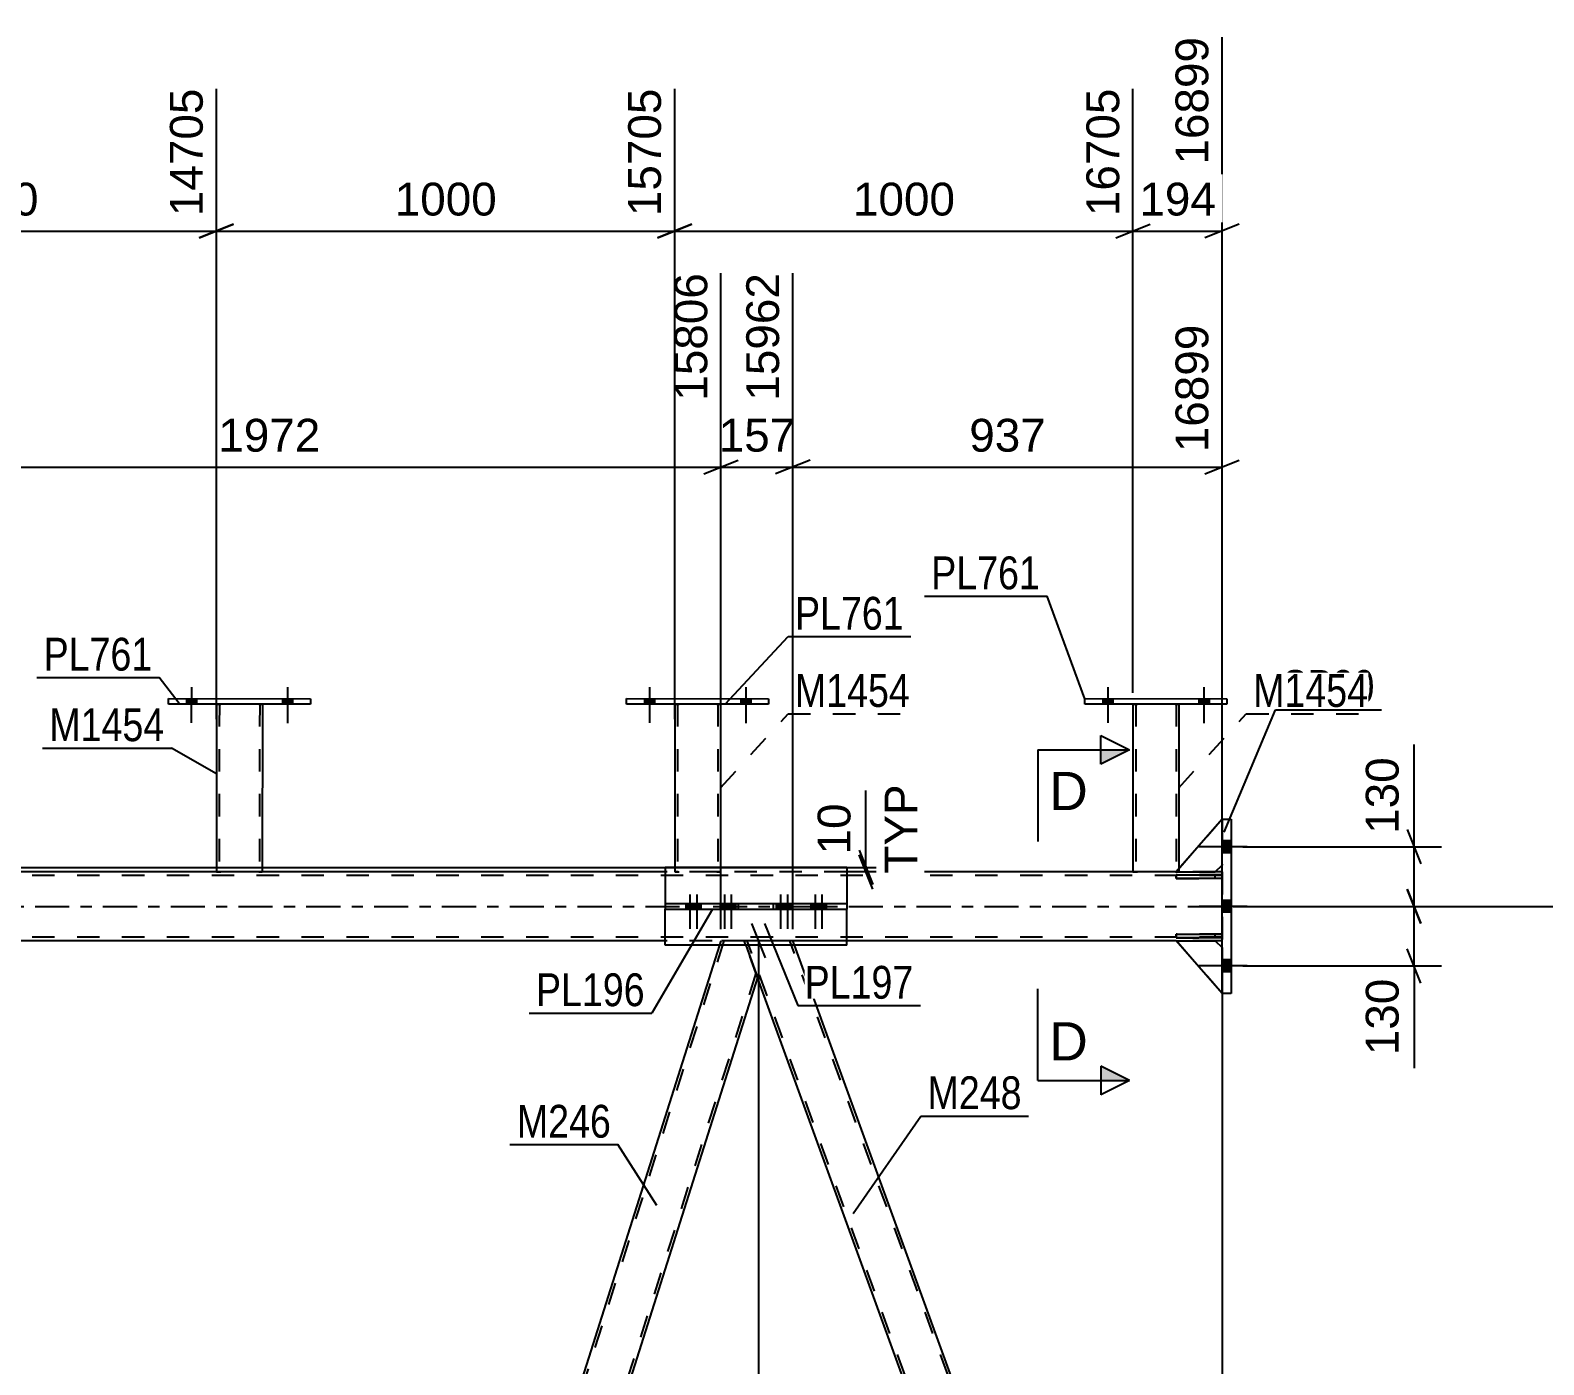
# Model space of a CAD drawing. Header units: millimetres. Extents: x 0 to 1189, y 0 to 841.
# Drawn here: x 658.4 to 790.5, y 559.9 to 676.4 of the extents above; entities that cross this region are included whole.
import ezdxf

# ---------------------------------------------------------------- set-up
doc = ezdxf.new("R2010")
doc.units = ezdxf.units.MM
doc.linetypes.add('DXK_LINE_DOT2', pattern=[3.9198, 1.9599, -1.9599])
doc.linetypes.add('DXK_LINE_DOT3', pattern=[5.9187, 2.979, -0.9799, 0.9799, -0.9799])
doc.styles.add('Arial', font='ARIAL.TTF', dxfattribs={"height": 0.2})
doc.styles.add('Arial Narrow', font='ARIALN.TTF', dxfattribs={"height": 0.2})

# ---------------------------------------------------------------- blocks, each defined once
blk = doc.blocks.new('Part-203773696-5366 - 5323')
at = {"color": 2, "linetype": 'Continuous'}
for p, q in [((713.85, 603.33), (713.85, 600.17)), ((729.71, 603.33), (713.85, 603.33)), ((729.71, 603.33), (729.71, 600.17)), ((713.85, 596.53), (713.85, 599.69)), ((729.71, 596.53), (729.71, 599.69)), ((729.71, 596.53), (713.85, 596.53))]:
    blk.add_line(p, q, dxfattribs=at)
at = {"color": 7, "linetype": 'DXK_LINE_DOT2'}
for p, q in [((713.85, 600.17), (713.85, 599.69)), ((729.71, 600.17), (729.71, 599.69))]:
    blk.add_line(p, q, dxfattribs=at)
blk = doc.blocks.new('Bolt-203773696-5808 - 5323')
at = {"linetype": 'Continuous'}
for points in [[(724.28, 600.17), (723.56, 600.17), (723.56, 599.69), (724.28, 599.69)], [(724.89, 600.17), (724.17, 600.17), (724.17, 599.69), (724.89, 599.69)], [(727.3, 600.17), (726.58, 600.17), (726.58, 599.69), (727.3, 599.69)], [(727.9, 600.17), (727.18, 600.17), (727.18, 599.69), (727.9, 599.69)]]:
    blk.add_hatch(color=1, dxfattribs=at).paths.add_polyline_path(points)
at = {"color": 1, "linetype": 'Continuous'}
for p, q in [((723.56, 600.17), (723.56, 599.69)), ((723.92, 600.97), (723.92, 597.97)), ((724.17, 600.17), (724.17, 599.69)), ((724.28, 600.17), (724.28, 599.69)), ((724.53, 600.97), (724.53, 597.97)), ((724.89, 600.17), (724.89, 599.69)), ((726.58, 600.17), (726.58, 599.69)), ((726.94, 600.97), (726.94, 597.97)), ((727.18, 600.17), (727.18, 599.69)), ((727.3, 600.17), (727.3, 599.69)), ((727.54, 600.97), (727.54, 597.97)), ((727.9, 600.17), (727.9, 599.69))]:
    blk.add_line(p, q, dxfattribs=at)
blk = doc.blocks.new('Part-203773696-5870 - 5323')
at = {"color": 2, "linetype": 'Continuous'}
for p, q in [((762.47, 592.33), (762.47, 607.53)), ((762.47, 607.53), (763.27, 607.53)), ((763.27, 607.53), (763.27, 592.33)), ((763.27, 592.33), (762.47, 592.33))]:
    blk.add_line(p, q, dxfattribs=at)
blk = doc.blocks.new('Bolt-203773696-5442 - 5323')
at = {"linetype": 'Continuous'}
for points in [[(763.27, 604.61), (763.27, 605.65), (762.47, 605.65), (762.47, 604.61)], [(763.27, 604.61), (763.27, 605.65), (762.47, 605.65), (762.47, 604.61)], [(763.27, 604.61), (763.27, 605.65), (762.47, 605.65), (762.47, 604.61)], [(763.27, 599.41), (763.27, 600.45), (762.47, 600.45), (762.47, 599.41)], [(763.27, 599.41), (763.27, 600.45), (762.47, 600.45), (762.47, 599.41)], [(763.27, 594.21), (763.27, 595.25), (762.47, 595.25), (762.47, 594.21)], [(763.27, 594.21), (763.27, 595.25), (762.47, 595.25), (762.47, 594.21)], [(763.27, 594.21), (763.27, 595.25), (762.47, 595.25), (762.47, 594.21)]]:
    blk.add_hatch(color=1, dxfattribs=at).paths.add_polyline_path(points)
at = {"color": 1, "linetype": 'Continuous'}
for p, q in [((764.67, 605.13), (760.47, 605.13)), ((764.67, 605.13), (760.47, 605.13)), ((764.67, 605.13), (760.47, 605.13)), ((763.27, 605.65), (762.47, 605.65)), ((763.27, 605.65), (762.47, 605.65)), ((763.27, 605.65), (762.47, 605.65)), ((763.27, 604.61), (762.47, 604.61)), ((763.27, 604.61), (762.47, 604.61)), ((763.27, 604.61), (762.47, 604.61)), ((764.67, 599.93), (760.47, 599.93)), ((764.67, 599.93), (760.47, 599.93)), ((763.27, 600.45), (762.47, 600.45)), ((763.27, 600.45), (762.47, 600.45)), ((763.27, 599.41), (762.47, 599.41)), ((763.27, 599.41), (762.47, 599.41)), ((764.67, 594.73), (760.47, 594.73)), ((764.67, 594.73), (760.47, 594.73)), ((764.67, 594.73), (760.47, 594.73)), ((763.27, 595.25), (762.47, 595.25)), ((763.27, 595.25), (762.47, 595.25)), ((763.27, 595.25), (762.47, 595.25)), ((763.27, 594.21), (762.47, 594.21)), ((763.27, 594.21), (762.47, 594.21)), ((763.27, 594.21), (762.47, 594.21))]:
    blk.add_line(p, q, dxfattribs=at)
blk = doc.blocks.new('Part-203773696-5468 - 5323')
at = {"color": 7, "linetype": 'DXK_LINE_DOT2'}
for p, q in [((762.47, 602.61), (102.5, 602.61)), ((729.71, 602.93), (713.85, 602.93)), ((761.87, 602.93), (758.47, 602.93)), ((762.47, 602.93), (762.47, 596.93)), ((762.47, 597.25), (102.5, 597.25)), ((729.71, 596.93), (713.85, 596.93)), ((761.87, 596.93), (758.47, 596.93))]:
    blk.add_line(p, q, dxfattribs=at)
at = {"color": 2, "linetype": 'Continuous'}
for p, q in [((713.85, 602.93), (644.57, 602.93)), ((758.47, 602.93), (729.71, 602.93)), ((762.47, 602.93), (761.87, 602.93)), ((713.85, 596.93), (644.57, 596.93)), ((758.47, 596.93), (729.71, 596.93)), ((762.47, 596.93), (761.87, 596.93))]:
    blk.add_line(p, q, dxfattribs=at)
at = {"color": 7, "linetype": 'DXK_LINE_DOT3'}
blk.add_line((102.5, 599.93), (772.47, 599.93), dxfattribs=at)
blk = doc.blocks.new('Part-203773696-5487 - 5323')
at = {"color": 2, "linetype": 'Continuous'}
for p, q in [((758.47, 602.69), (762.47, 602.69)), ((758.47, 602.37), (758.47, 602.69)), ((762.47, 602.69), (762.47, 602.37)), ((762.47, 602.37), (758.47, 602.37))]:
    blk.add_line(p, q, dxfattribs=at)
at = {"color": 7, "linetype": 'DXK_LINE_DOT2'}
blk.add_line((761.87, 602.37), (761.87, 602.69), dxfattribs=at)
blk = doc.blocks.new('Part-203773696-5488 - 5323')
at = {"color": 2, "linetype": 'Continuous'}
for p, q in [((758.47, 597.49), (762.47, 597.49)), ((758.47, 597.17), (758.47, 597.49)), ((762.47, 597.17), (758.47, 597.17)), ((762.47, 597.49), (762.47, 597.17))]:
    blk.add_line(p, q, dxfattribs=at)
at = {"color": 7, "linetype": 'DXK_LINE_DOT2'}
blk.add_line((761.87, 597.17), (761.87, 597.49), dxfattribs=at)
blk = doc.blocks.new('Part-203773696-5489 - 5323')
at = {"color": 7, "linetype": 'DXK_LINE_DOT2'}
for p, q in [((762.47, 602.69), (758.47, 602.69)), ((758.47, 602.69), (758.47, 602.37)), ((761.87, 602.37), (761.87, 602.69)), ((762.47, 602.37), (762.47, 602.69)), ((758.47, 602.37), (762.47, 602.37))]:
    blk.add_line(p, q, dxfattribs=at)
blk = doc.blocks.new('Part-203773696-5490 - 5323')
at = {"color": 7, "linetype": 'DXK_LINE_DOT2'}
for p, q in [((762.47, 597.49), (758.47, 597.49)), ((758.47, 597.49), (758.47, 597.17)), ((758.47, 597.17), (762.47, 597.17)), ((761.87, 597.17), (761.87, 597.49)), ((762.47, 597.17), (762.47, 597.49))]:
    blk.add_line(p, q, dxfattribs=at)
blk = doc.blocks.new('Part-203773696-5491 - 5323')
at = {"color": 2, "linetype": 'Continuous'}
for p, q in [((762.47, 607.53), (758.47, 602.93)), ((758.47, 602.93), (761.87, 602.93)), ((761.87, 602.93), (762.47, 603.53))]:
    blk.add_line(p, q, dxfattribs=at)
at = {"color": 7, "linetype": 'DXK_LINE_DOT2'}
blk.add_line((762.47, 607.53), (762.47, 603.53), dxfattribs=at)
blk = doc.blocks.new('Part-203773696-5492 - 5323')
at = {"color": 7, "linetype": 'DXK_LINE_DOT2'}
for p, q in [((762.47, 607.53), (758.47, 602.93)), ((762.47, 603.53), (762.47, 607.53)), ((758.47, 602.93), (761.87, 602.93)), ((761.87, 602.93), (762.47, 603.53))]:
    blk.add_line(p, q, dxfattribs=at)
blk = doc.blocks.new('Part-203773696-5860 - 5323')
at = {"color": 7, "linetype": 'DXK_LINE_DOT2'}
for p, q in [((639.86, 596.93), (635.61, 596.93)), ((636.77, 593.73), (635.61, 596.93)), ((679.17, 477.94), (635.86, 596.93)), ((682.92, 477.94), (639.61, 596.93)), ((640.01, 596.53), (639.86, 596.93)), ((683.17, 477.94), (682.01, 481.14)), ((678.92, 477.94), (678.77, 478.33)), ((683.17, 477.94), (678.92, 477.94))]:
    blk.add_line(p, q, dxfattribs=at)
at = {"color": 2, "linetype": 'Continuous'}
for p, q in [((682.01, 481.14), (640.01, 596.53)), ((678.77, 478.33), (636.77, 593.73))]:
    blk.add_line(p, q, dxfattribs=at)
blk = doc.blocks.new('Part-203773696-5493 - 5323')
at = {"color": 2, "linetype": 'Continuous'}
for p, q in [((758.47, 596.93), (761.87, 596.93)), ((762.47, 592.33), (758.47, 596.93)), ((761.87, 596.93), (762.47, 596.33))]:
    blk.add_line(p, q, dxfattribs=at)
at = {"color": 7, "linetype": 'DXK_LINE_DOT2'}
blk.add_line((762.47, 592.33), (762.47, 596.33), dxfattribs=at)
blk = doc.blocks.new('Part-203773696-5494 - 5323')
at = {"color": 7, "linetype": 'DXK_LINE_DOT2'}
for p, q in [((758.47, 596.93), (761.87, 596.93)), ((762.47, 592.33), (758.47, 596.93)), ((761.87, 596.93), (762.47, 596.33)), ((762.47, 596.33), (762.47, 592.33))]:
    blk.add_line(p, q, dxfattribs=at)
blk = doc.blocks.new('Part-203773696-5582 - 5323')
at = {"color": 2, "linetype": 'Continuous'}
for p, q in [((713.85, 600.17), (713.85, 599.69)), ((713.85, 600.17), (729.71, 600.17)), ((720.26, 599.69), (720.26, 600.17)), ((723.3, 599.69), (723.3, 600.17)), ((729.71, 600.17), (729.71, 599.69)), ((713.85, 599.69), (729.71, 599.69))]:
    blk.add_line(p, q, dxfattribs=at)
blk = doc.blocks.new('Part-203773696-6023 - 5323')
at = {"color": 2, "linetype": 'Continuous'}
for p, q in [((674.7, 617.57), (674.69, 602.94)), ((678.7, 617.57), (678.69, 602.93)), ((674.73, 602.94), (674.69, 602.94)), ((674.83, 602.94), (674.73, 602.94)), ((674.99, 602.94), (674.83, 602.94)), ((678.39, 602.93), (674.99, 602.94)), ((678.55, 602.93), (678.39, 602.93)), ((678.65, 602.93), (678.55, 602.93)), ((678.69, 602.93), (678.65, 602.93))]:
    blk.add_line(p, q, dxfattribs=at)
at = {"color": 7, "linetype": 'DXK_LINE_DOT2'}
for p, q in [((674.7, 617.58), (674.7, 617.58)), ((674.7, 617.58), (674.7, 617.57)), ((674.7, 617.57), (674.7, 617.58)), ((674.73, 617.58), (674.7, 617.58)), ((674.7, 617.58), (674.73, 617.58)), ((674.84, 617.58), (674.73, 617.58)), ((674.73, 617.58), (674.84, 617.58)), ((674.99, 617.58), (674.84, 617.58)), ((674.84, 617.58), (674.99, 617.58)), ((674.94, 617.58), (674.93, 602.94)), ((674.94, 617.58), (674.94, 617.58)), ((674.95, 617.58), (674.94, 617.58)), ((674.94, 617.58), (674.95, 617.58)), ((675.01, 617.58), (674.95, 617.58)), ((674.95, 617.58), (675.01, 617.58)), ((678.4, 617.58), (674.99, 617.58)), ((678.4, 617.58), (674.99, 617.58)), ((678.31, 617.58), (675.01, 617.58)), ((675.01, 617.58), (675.08, 617.58)), ((678.39, 617.58), (675.08, 617.58)), ((678.39, 617.58), (678.31, 617.58)), ((678.44, 617.58), (678.39, 617.58)), ((678.39, 617.58), (678.44, 617.58)), ((678.4, 617.58), (678.55, 617.58)), ((678.55, 617.58), (678.4, 617.58)), ((678.46, 617.58), (678.44, 617.58)), ((678.44, 617.58), (678.46, 617.58)), ((678.46, 617.58), (678.45, 602.93)), ((678.46, 617.58), (678.46, 617.58)), ((678.55, 617.58), (678.66, 617.58)), ((678.66, 617.58), (678.55, 617.58)), ((678.66, 617.58), (678.7, 617.58)), ((678.7, 617.58), (678.66, 617.58)), ((678.7, 617.58), (678.7, 617.58)), ((678.7, 617.58), (678.7, 617.57)), ((678.7, 617.57), (678.7, 617.58)), ((674.69, 602.94), (674.73, 602.94)), ((674.73, 602.94), (674.83, 602.94)), ((674.83, 602.94), (674.99, 602.94)), ((674.93, 602.94), (674.95, 602.94)), ((674.93, 602.94), (674.95, 602.94)), ((678.3, 602.94), (674.95, 602.94)), ((674.95, 602.94), (674.99, 602.94)), ((678.39, 602.94), (674.99, 602.94)), ((674.99, 602.94), (675, 602.94)), ((675, 602.94), (675.08, 602.94)), ((678.38, 602.93), (675.08, 602.94)), ((678.38, 602.94), (678.3, 602.94)), ((678.43, 602.94), (678.38, 602.94)), ((678.38, 602.93), (678.43, 602.93)), ((678.39, 602.94), (678.55, 602.94)), ((678.45, 602.94), (678.43, 602.94)), ((678.43, 602.93), (678.45, 602.93)), ((678.55, 602.94), (678.65, 602.94)), ((678.65, 602.94), (678.69, 602.94))]:
    blk.add_line(p, q, dxfattribs=at)
blk = doc.blocks.new('Bolt-203773696-5926 - 5323')
at = {"linetype": 'Continuous'}
for points in [[(752.05, 617.58), (752.93, 617.58), (752.93, 618.06), (752.05, 618.06)], [(760.45, 617.57), (761.33, 617.57), (761.33, 618.05), (760.45, 618.05)]]:
    blk.add_hatch(color=1, dxfattribs=at).paths.add_polyline_path(points)
at = {"color": 1, "linetype": 'Continuous'}
for p, q in [((752.49, 619.06), (752.49, 615.94)), ((760.89, 619.05), (760.89, 615.93)), ((752.05, 618.06), (752.05, 617.58)), ((752.93, 618.06), (752.93, 617.58)), ((760.45, 618.05), (760.45, 617.57)), ((761.33, 618.05), (761.33, 617.57))]:
    blk.add_line(p, q, dxfattribs=at)
blk = doc.blocks.new('Bolt-203773696-5807 - 5323')
at = {"linetype": 'Continuous'}
for points in [[(716.38, 600.17), (715.66, 600.17), (715.66, 599.69), (716.38, 599.69)], [(716.98, 600.17), (716.26, 600.17), (716.26, 599.69), (716.98, 599.69)], [(719.39, 600.17), (718.67, 600.17), (718.67, 599.69), (719.39, 599.69)], [(719.99, 600.17), (719.27, 600.17), (719.27, 599.69), (719.99, 599.69)]]:
    blk.add_hatch(color=1, dxfattribs=at).paths.add_polyline_path(points)
at = {"color": 1, "linetype": 'Continuous'}
for p, q in [((715.66, 600.17), (715.66, 599.69)), ((716.02, 600.97), (716.02, 597.97)), ((716.26, 600.17), (716.26, 599.69)), ((716.38, 600.17), (716.38, 599.69)), ((716.62, 600.97), (716.62, 597.97)), ((716.98, 600.17), (716.98, 599.69)), ((718.67, 600.17), (718.67, 599.69)), ((719.03, 600.97), (719.03, 597.97)), ((719.27, 600.17), (719.27, 599.69)), ((719.39, 600.17), (719.39, 599.69)), ((719.63, 600.97), (719.63, 597.97)), ((719.99, 600.17), (719.99, 599.69))]:
    blk.add_line(p, q, dxfattribs=at)
blk = doc.blocks.new('Bolt-203773696-5952 - 5323')
at = {"linetype": 'Continuous'}
for points in [[(752.05, 617.58), (752.93, 617.58), (752.93, 618.06), (752.05, 618.06)], [(760.45, 617.57), (761.33, 617.57), (761.33, 618.05), (760.45, 618.05)]]:
    blk.add_hatch(color=1, dxfattribs=at).paths.add_polyline_path(points)
at = {"color": 1, "linetype": 'Continuous'}
for p, q in [((752.49, 619.06), (752.49, 615.94)), ((760.89, 619.05), (760.89, 615.93)), ((752.05, 618.06), (752.05, 617.58)), ((752.93, 618.06), (752.93, 617.58)), ((760.45, 618.05), (760.45, 617.57)), ((761.33, 618.05), (761.33, 617.57))]:
    blk.add_line(p, q, dxfattribs=at)
blk = doc.blocks.new('Part-203773696-5855 - 5323')
at = {"color": 2, "linetype": 'Continuous'}
for p, q in [((718.6, 596.53), (682.01, 481.14)), ((720.89, 596.53), (721.91, 593.73)), ((721.91, 593.73), (685.32, 478.33)), ((683.03, 478.33), (682.01, 481.14))]:
    blk.add_line(p, q, dxfattribs=at)
at = {"color": 7, "linetype": 'DXK_LINE_DOT2'}
for p, q in [((718.98, 596.93), (682.14, 480.77)), ((718.73, 596.93), (718.6, 596.53)), ((720.74, 596.93), (718.73, 596.93)), ((720.89, 596.53), (720.74, 596.93)), ((721.77, 594.09), (684.94, 477.94)), ((683.17, 477.94), (683.03, 478.33)), ((685.19, 477.94), (685.32, 478.33)), ((685.19, 477.94), (683.17, 477.94))]:
    blk.add_line(p, q, dxfattribs=at)
blk = doc.blocks.new('Part-203773696-5895 - 5323')
at = {"color": 7, "linetype": 'DXK_LINE_DOT2'}
for p, q in [((725, 596.93), (720.74, 596.93)), ((721.91, 593.73), (720.74, 596.93)), ((764.31, 477.94), (721, 596.93)), ((768.05, 477.94), (724.74, 596.93)), ((725.14, 596.53), (725, 596.93)), ((764.05, 477.94), (763.91, 478.33)), ((768.31, 477.94), (768.16, 478.33)), ((768.31, 477.94), (764.05, 477.94))]:
    blk.add_line(p, q, dxfattribs=at)
at = {"color": 2, "linetype": 'Continuous'}
for p, q in [((768.16, 478.33), (725.14, 596.53)), ((763.91, 478.33), (721.91, 593.73))]:
    blk.add_line(p, q, dxfattribs=at)
blk = doc.blocks.new('Bolt-203773696-5953 - 5323')
at = {"linetype": 'Continuous'}
for points in [[(712.05, 617.58), (712.93, 617.58), (712.93, 618.06), (712.05, 618.06)], [(720.45, 617.57), (721.33, 617.57), (721.33, 618.05), (720.45, 618.05)]]:
    blk.add_hatch(color=1, dxfattribs=at).paths.add_polyline_path(points)
at = {"color": 1, "linetype": 'Continuous'}
for p, q in [((712.49, 619.06), (712.49, 615.94)), ((720.89, 619.05), (720.89, 615.93)), ((712.05, 618.06), (712.05, 617.58)), ((712.93, 618.06), (712.93, 617.58)), ((720.45, 618.05), (720.45, 617.57)), ((721.33, 618.05), (721.33, 617.57))]:
    blk.add_line(p, q, dxfattribs=at)
blk = doc.blocks.new('Bolt-203773696-5976 - 5323')
at = {"linetype": 'Continuous'}
for points in [[(712.05, 617.58), (712.93, 617.58), (712.93, 618.06), (712.05, 618.06)], [(720.45, 617.57), (721.33, 617.57), (721.33, 618.05), (720.45, 618.05)]]:
    blk.add_hatch(color=1, dxfattribs=at).paths.add_polyline_path(points)
at = {"color": 1, "linetype": 'Continuous'}
for p, q in [((712.49, 619.06), (712.49, 615.94)), ((720.89, 619.05), (720.89, 615.93)), ((712.05, 618.06), (712.05, 617.58)), ((712.93, 618.06), (712.93, 617.58)), ((720.45, 618.05), (720.45, 617.57)), ((721.33, 618.05), (721.33, 617.57))]:
    blk.add_line(p, q, dxfattribs=at)
blk = doc.blocks.new('Bolt-203773696-5977 - 5323')
at = {"linetype": 'Continuous'}
for points in [[(672.06, 617.58), (672.94, 617.58), (672.94, 618.06), (672.06, 618.06)], [(680.46, 617.57), (681.34, 617.57), (681.34, 618.05), (680.46, 618.05)]]:
    blk.add_hatch(color=1, dxfattribs=at).paths.add_polyline_path(points)
at = {"color": 1, "linetype": 'Continuous'}
for p, q in [((672.5, 619.06), (672.49, 615.94)), ((680.9, 619.05), (680.89, 615.93)), ((672.06, 618.06), (672.06, 617.58)), ((672.94, 618.06), (672.94, 617.58)), ((680.46, 618.05), (680.46, 617.57)), ((681.34, 618.05), (681.34, 617.57))]:
    blk.add_line(p, q, dxfattribs=at)
blk = doc.blocks.new('Bolt-203773696-5978 - 5323')
at = {"linetype": 'Continuous'}
for points in [[(672.06, 617.58), (672.94, 617.58), (672.94, 618.06), (672.06, 618.06)], [(680.46, 617.57), (681.34, 617.57), (681.34, 618.05), (680.46, 618.05)]]:
    blk.add_hatch(color=1, dxfattribs=at).paths.add_polyline_path(points)
at = {"color": 1, "linetype": 'Continuous'}
for p, q in [((672.5, 619.06), (672.49, 615.94)), ((680.9, 619.05), (680.89, 615.93)), ((672.06, 618.06), (672.06, 617.58)), ((672.94, 618.06), (672.94, 617.58)), ((680.46, 618.05), (680.46, 617.57)), ((681.34, 618.05), (681.34, 617.57))]:
    blk.add_line(p, q, dxfattribs=at)
blk = doc.blocks.new('Part-203773696-6028 - 5323')
at = {"color": 2, "linetype": 'Continuous'}
for p, q in [((670.5, 617.58), (670.5, 618.06)), ((670.5, 618.06), (682.9, 618.05)), ((682.9, 617.57), (670.5, 617.58)), ((682.9, 618.05), (682.9, 617.57))]:
    blk.add_line(p, q, dxfattribs=at)
blk = doc.blocks.new('Part-203773696-6033 - 5323')
at = {"color": 7, "linetype": 'DXK_LINE_DOT2'}
for p, q in [((714.69, 617.58), (714.69, 617.58)), ((714.69, 617.58), (714.69, 617.57)), ((714.69, 617.57), (714.69, 617.58)), ((714.73, 617.58), (714.69, 617.58)), ((714.69, 617.58), (714.73, 617.58)), ((714.83, 617.58), (714.73, 617.58)), ((714.73, 617.58), (714.83, 617.58)), ((714.99, 617.58), (714.83, 617.58)), ((714.83, 617.58), (714.99, 617.58)), ((714.93, 617.58), (714.93, 617.58)), ((714.93, 617.58), (714.93, 602.94)), ((714.95, 617.58), (714.93, 617.58)), ((714.93, 617.58), (714.95, 617.58)), ((715, 617.58), (714.95, 617.58)), ((714.95, 617.58), (715, 617.58)), ((718.4, 617.58), (714.99, 617.58)), ((718.4, 617.58), (714.99, 617.58)), ((718.31, 617.58), (715, 617.58)), ((715, 617.58), (715.08, 617.58)), ((718.38, 617.58), (715.08, 617.58)), ((718.38, 617.58), (718.31, 617.58)), ((718.44, 617.58), (718.38, 617.58)), ((718.38, 617.58), (718.44, 617.58)), ((718.4, 617.58), (718.55, 617.58)), ((718.55, 617.58), (718.4, 617.58)), ((718.45, 617.58), (718.44, 617.58)), ((718.44, 617.58), (718.45, 617.58)), ((718.45, 617.58), (718.45, 617.58)), ((718.45, 617.58), (718.45, 602.93)), ((718.55, 617.58), (718.66, 617.58)), ((718.66, 617.58), (718.55, 617.58)), ((718.66, 617.58), (718.69, 617.58)), ((718.69, 617.58), (718.66, 617.58)), ((718.69, 617.58), (718.69, 617.58)), ((718.69, 617.58), (718.69, 617.57)), ((718.69, 617.57), (718.69, 617.58)), ((714.69, 603.33), (714.69, 602.94)), ((714.73, 602.94), (714.69, 602.94)), ((714.69, 602.94), (714.73, 602.94)), ((714.83, 602.94), (714.73, 602.94)), ((714.73, 602.94), (714.83, 602.94)), ((714.99, 602.94), (714.83, 602.94)), ((714.83, 602.94), (714.99, 602.94)), ((714.95, 602.94), (714.93, 602.94)), ((714.93, 602.94), (714.95, 602.94)), ((715, 602.94), (714.95, 602.94)), ((714.95, 602.94), (715, 602.94)), ((718.39, 602.93), (714.99, 602.94)), ((718.39, 602.93), (714.99, 602.94)), ((718.3, 602.93), (715, 602.94)), ((715, 602.94), (715.08, 602.94)), ((718.38, 602.93), (715.08, 602.94)), ((718.38, 602.93), (718.3, 602.93)), ((718.43, 602.93), (718.38, 602.93)), ((718.38, 602.93), (718.43, 602.93)), ((718.39, 602.93), (718.55, 602.93)), ((718.55, 602.93), (718.39, 602.93)), ((718.45, 602.93), (718.43, 602.93)), ((718.43, 602.93), (718.45, 602.93)), ((718.55, 602.93), (718.65, 602.93)), ((718.65, 602.93), (718.55, 602.93)), ((718.65, 602.93), (718.69, 602.93)), ((718.69, 602.93), (718.65, 602.93)), ((718.69, 603.33), (718.69, 602.93))]:
    blk.add_line(p, q, dxfattribs=at)
at = {"color": 2, "linetype": 'Continuous'}
for p, q in [((714.69, 617.57), (714.69, 603.33)), ((718.69, 617.57), (718.69, 603.33))]:
    blk.add_line(p, q, dxfattribs=at)
blk = doc.blocks.new('Part-203773696-6038 - 5323')
at = {"color": 2, "linetype": 'Continuous'}
for p, q in [((710.49, 617.58), (710.49, 618.06)), ((710.49, 618.06), (722.89, 618.05)), ((722.89, 617.57), (710.49, 617.58)), ((722.89, 618.05), (722.89, 617.57))]:
    blk.add_line(p, q, dxfattribs=at)
blk = doc.blocks.new('Part-203773696-6043 - 5323')
at = {"color": 2, "linetype": 'Continuous'}
for p, q in [((750.49, 617.58), (750.49, 618.06)), ((750.49, 618.06), (762.89, 618.05)), ((762.89, 617.57), (750.49, 617.58)), ((762.89, 618.05), (762.89, 617.57))]:
    blk.add_line(p, q, dxfattribs=at)
blk = doc.blocks.new('Part-203773696-6053 - 5323')
at = {"color": 7, "linetype": 'DXK_LINE_DOT2'}
for p, q in [((754.69, 617.58), (754.69, 617.58)), ((754.69, 617.58), (754.69, 617.57)), ((754.69, 617.57), (754.69, 617.58)), ((754.73, 617.58), (754.69, 617.58)), ((754.69, 617.58), (754.73, 617.58)), ((754.83, 617.58), (754.73, 617.58)), ((754.73, 617.58), (754.83, 617.58)), ((754.99, 617.58), (754.83, 617.58)), ((754.83, 617.58), (754.99, 617.58)), ((754.93, 617.58), (754.93, 617.58)), ((754.93, 617.58), (754.93, 602.94)), ((754.95, 617.58), (754.93, 617.58)), ((754.93, 617.58), (754.95, 617.58)), ((755, 617.58), (754.95, 617.58)), ((754.95, 617.58), (755, 617.58)), ((758.4, 617.58), (754.99, 617.58)), ((758.4, 617.58), (754.99, 617.58)), ((758.31, 617.58), (755, 617.58)), ((755, 617.58), (755.08, 617.58)), ((758.38, 617.58), (755.08, 617.58)), ((758.38, 617.58), (758.31, 617.58)), ((758.44, 617.58), (758.38, 617.58)), ((758.38, 617.58), (758.44, 617.58)), ((758.4, 617.58), (758.55, 617.58)), ((758.55, 617.58), (758.4, 617.58)), ((758.45, 617.58), (758.44, 617.58)), ((758.44, 617.58), (758.45, 617.58)), ((758.45, 617.58), (758.45, 617.58)), ((758.45, 617.58), (758.45, 602.93)), ((758.55, 617.58), (758.66, 617.58)), ((758.66, 617.58), (758.55, 617.58)), ((758.66, 617.58), (758.69, 617.58)), ((758.69, 617.58), (758.66, 617.58)), ((758.69, 617.58), (758.69, 617.58)), ((758.69, 617.58), (758.69, 617.57)), ((758.69, 617.57), (758.69, 617.58)), ((754.69, 602.94), (754.73, 602.94)), ((754.73, 602.94), (754.83, 602.94)), ((754.83, 602.94), (754.99, 602.94)), ((754.93, 602.94), (754.95, 602.94)), ((754.93, 602.94), (754.95, 602.94)), ((758.3, 602.93), (754.95, 602.94)), ((754.95, 602.94), (754.99, 602.94)), ((758.39, 602.93), (754.99, 602.94)), ((754.99, 602.94), (755, 602.94)), ((755, 602.94), (755.08, 602.94)), ((758.43, 602.93), (755.08, 602.94)), ((758.38, 602.93), (758.3, 602.93)), ((758.43, 602.93), (758.38, 602.93)), ((758.39, 602.93), (758.55, 602.93)), ((758.45, 602.93), (758.43, 602.93)), ((758.43, 602.93), (758.45, 602.93)), ((758.55, 602.93), (758.47, 602.93)), ((758.55, 602.93), (758.65, 602.93)), ((758.65, 602.93), (758.55, 602.93)), ((758.65, 602.93), (758.69, 602.93)), ((758.69, 602.93), (758.65, 602.93)), ((758.69, 603.18), (758.69, 602.93))]:
    blk.add_line(p, q, dxfattribs=at)
at = {"color": 2, "linetype": 'Continuous'}
for p, q in [((754.69, 617.57), (754.69, 602.94)), ((758.69, 617.57), (758.69, 603.18)), ((754.73, 602.94), (754.69, 602.94)), ((754.83, 602.94), (754.73, 602.94)), ((754.99, 602.94), (754.83, 602.94)), ((758.47, 602.93), (754.99, 602.94))]:
    blk.add_line(p, q, dxfattribs=at)
blk = doc.blocks.new('StraightDimension-203773696-21528 - 5323')
at = {"color": 7, "linetype": 'Continuous'}
for p, q in [((722.62, 595.43), (721.42, 598.43)), ((740, 596.93), (719.17, 596.93)), ((722.02, 477.94), (722.02, 596.93)), ((721.42, 479.44), (722.62, 476.44)), ((740, 477.94), (719.17, 477.94))]:
    blk.add_line(p, q, dxfattribs=at)
at = {"color": 0}
blk.add_wipeout([(721.27, 542.48), (717.07, 542.48), (717.07, 532.39), (721.27, 532.39)], dxfattribs=at)
at = {"color": 3, "style": 'Arial'}
blk.add_text('2975', height=2.865, rotation=90.0002, dxfattribs=at).set_placement((720.67, 532.99))
blk = doc.blocks.new('StraightDimension-203773696-20320 - 5323')
at = {"color": 7, "linetype": 'Continuous'}
for p, q in [((674.69, 616.26), (674.69, 671.3)), ((714.69, 616.26), (714.69, 671.3)), ((676.19, 659.48), (673.19, 658.28)), ((713.19, 658.28), (716.19, 659.48)), ((674.69, 658.88), (714.69, 658.88))]:
    blk.add_line(p, q, dxfattribs=at)
at = {"color": 0}
blk.add_wipeout([(699.74, 659.63), (699.74, 663.83), (689.65, 663.83), (689.65, 659.63)], dxfattribs=at)
at = {"color": 3, "style": 'Arial'}
blk.add_text('1000', height=2.865, dxfattribs=at).set_placement((690.25, 660.23))
at = {"color": 0, "linetype": 'Continuous'}
blk.add_wipeout([(714.09, 671.9), (709.89, 671.9), (709.89, 659.58), (714.09, 659.58)], dxfattribs=at)
at = {"color": 3, "linetype": 'Continuous', "style": 'Arial'}
blk.add_text('15705', height=2.865, rotation=90.0002, dxfattribs=at).set_placement((713.49, 660.18))
blk = doc.blocks.new('StraightDimension-203773696-21763 - 5323')
at = {"color": 7, "linetype": 'Continuous'}
for p, q in [((718.73, 597.93), (718.73, 655.19)), ((725, 597.93), (725, 655.19)), ((717.23, 637.67), (720.23, 638.87)), ((718.73, 638.27), (725, 638.27)), ((726.5, 638.87), (723.5, 637.67))]:
    blk.add_line(p, q, dxfattribs=at)
at = {"color": 0}
blk.add_wipeout([(725.8, 639.02), (725.8, 643.22), (717.93, 643.22), (717.93, 639.02)], dxfattribs=at)
at = {"color": 3, "style": 'Arial'}
blk.add_text('157', height=2.865, dxfattribs=at).set_placement((718.53, 639.62))
at = {"color": 0, "linetype": 'Continuous'}
blk.add_wipeout([(724.4, 655.79), (720.2, 655.79), (720.2, 643.47), (724.4, 643.47)], dxfattribs=at)
at = {"color": 3, "linetype": 'Continuous', "style": 'Arial'}
blk.add_text('15962', height=2.865, rotation=90.0002, dxfattribs=at).set_placement((723.8, 644.07))
blk = doc.blocks.new('StraightDimension-203773696-21764 - 5323')
at = {"color": 7, "linetype": 'Continuous'}
for p, q in [((639.86, 597.93), (639.86, 655.19)), ((718.73, 597.93), (718.73, 655.19)), ((641.36, 638.87), (638.36, 637.67)), ((639.86, 638.27), (718.73, 638.27)), ((717.23, 637.67), (720.23, 638.87))]:
    blk.add_line(p, q, dxfattribs=at)
at = {"color": 0}
blk.add_wipeout([(684.34, 639.02), (684.34, 643.22), (674.25, 643.22), (674.25, 639.02)], dxfattribs=at)
at = {"color": 3, "style": 'Arial'}
blk.add_text('1972', height=2.865, dxfattribs=at).set_placement((674.85, 639.62))
at = {"color": 0, "linetype": 'Continuous'}
blk.add_wipeout([(718.13, 655.79), (713.93, 655.79), (713.93, 643.47), (718.13, 643.47)], dxfattribs=at)
at = {"color": 3, "linetype": 'Continuous', "style": 'Arial'}
blk.add_text('15806', height=2.865, rotation=90.0002, dxfattribs=at).set_placement((717.53, 644.07))
blk = doc.blocks.new('StraightDimension-203773696-6716 - 5323')
at = {"color": 7, "linetype": 'Continuous'}
for p, q in [((778.63, 601.43), (779.83, 598.43)), ((764.27, 599.93), (781.63, 599.93)), ((779.23, 594.73), (779.23, 599.93)), ((779.83, 593.23), (778.63, 596.23)), ((764.27, 594.73), (781.63, 594.73)), ((779.23, 594.73), (779.23, 585.81)), ((779.23, 594.73), (779.23, 585.81))]:
    blk.add_line(p, q, dxfattribs=at)
at = {"color": 0}
blk.add_wipeout([(778.48, 594.21), (774.28, 594.21), (774.28, 586.34), (778.48, 586.34)], dxfattribs=at)
at = {"color": 3, "style": 'Arial'}
blk.add_text('130', height=2.865, rotation=90.0002, dxfattribs=at).set_placement((777.88, 586.94))
blk = doc.blocks.new('StraightDimension-203773696-6598 - 5323')
at = {"color": 7, "linetype": 'Continuous'}
for p, q in [((731.38, 603.33), (731.38, 610.03)), ((731.38, 603.33), (731.38, 610.03)), ((730.78, 604.83), (731.98, 601.83)), ((731.98, 601.43), (730.78, 604.43)), ((204.05, 603.33), (733.78, 603.33)), ((749.49, 602.93), (728.53, 602.93)), ((731.38, 602.93), (731.38, 603.33))]:
    blk.add_line(p, q, dxfattribs=at)
at = {"color": 0, "linetype": 'Continuous'}
blk.add_wipeout([(736.48, 611.17), (732.28, 611.17), (732.28, 602.19), (736.48, 602.19)], dxfattribs=at)
at = {"color": 0}
blk.add_wipeout([(730.63, 609.5), (726.43, 609.5), (726.43, 603.86), (730.63, 603.86)], dxfattribs=at)
at = {"color": 3, "linetype": 'Continuous', "style": 'Arial'}
blk.add_text('TYP', height=2.865, rotation=90.0002, dxfattribs=at).set_placement((735.88, 602.79))
at = {"color": 3, "style": 'Arial'}
blk.add_text('10', height=2.865, rotation=90.0002, dxfattribs=at).set_placement((730.03, 604.46))
blk = doc.blocks.new('StraightDimension-203773696-21762 - 5323')
at = {"color": 7, "linetype": 'Continuous'}
for p, q in [((725, 597.93), (725, 655.19)), ((762.47, 603.93), (762.47, 650.69)), ((726.5, 638.87), (723.5, 637.67)), ((725, 638.27), (762.47, 638.27)), ((760.97, 637.67), (763.97, 638.87))]:
    blk.add_line(p, q, dxfattribs=at)
at = {"color": 0}
blk.add_wipeout([(747.67, 639.02), (747.67, 643.22), (739.8, 643.22), (739.8, 639.02)], dxfattribs=at)
at = {"color": 3, "style": 'Arial'}
blk.add_text('937', height=2.865, dxfattribs=at).set_placement((740.4, 639.62))
at = {"color": 0, "linetype": 'Continuous'}
blk.add_wipeout([(761.87, 651.29), (757.67, 651.29), (757.67, 638.97), (761.87, 638.97)], dxfattribs=at)
at = {"color": 3, "linetype": 'Continuous', "style": 'Arial'}
blk.add_text('16899', height=2.865, rotation=90.0002, dxfattribs=at).set_placement((761.27, 639.57))
blk = doc.blocks.new('StraightDimension-203773696-6724 - 5323')
at = {"color": 7, "linetype": 'Continuous'}
for p, q in [((779.23, 605.13), (779.23, 614.05)), ((779.23, 605.13), (779.23, 614.05)), ((778.63, 606.63), (779.83, 603.63)), ((764.27, 605.13), (781.63, 605.13)), ((779.23, 599.93), (779.23, 605.13)), ((779.83, 598.43), (778.63, 601.43)), ((764.27, 599.93), (781.63, 599.93))]:
    blk.add_line(p, q, dxfattribs=at)
at = {"color": 0}
blk.add_wipeout([(778.48, 613.53), (774.28, 613.53), (774.28, 605.66), (778.48, 605.66)], dxfattribs=at)
at = {"color": 3, "style": 'Arial'}
blk.add_text('130', height=2.865, rotation=90.0002, dxfattribs=at).set_placement((777.88, 606.26))
blk = doc.blocks.new('StraightDimension-203773696-7470 - 5323')
at = {"color": 7, "linetype": 'Continuous'}
for p, q in [((818.87, 598.43), (817.67, 601.43)), ((764.27, 599.93), (820.67, 599.93)), ((818.27, 474.94), (818.27, 599.93)), ((817.67, 476.44), (818.87, 473.44)), ((797.1, 474.94), (820.67, 474.94))]:
    blk.add_line(p, q, dxfattribs=at)
at = {"color": 0}
blk.add_wipeout([(817.52, 542.48), (813.32, 542.48), (813.32, 532.39), (817.52, 532.39)], dxfattribs=at)
at = {"color": 3, "style": 'Arial'}
blk.add_text('3125', height=2.865, rotation=90.0002, dxfattribs=at).set_placement((816.92, 532.99))
blk = doc.blocks.new('StraightDimension-203773696-20318 - 5323')
at = {"color": 7, "linetype": 'Continuous'}
for p, q in [((762.47, 603.93), (762.47, 675.8)), ((754.69, 618.57), (754.69, 671.3)), ((753.19, 658.28), (756.19, 659.48)), ((763.97, 659.48), (760.97, 658.28)), ((754.69, 658.88), (762.47, 658.88))]:
    blk.add_line(p, q, dxfattribs=at)
at = {"color": 0}
blk.add_wipeout([(762.52, 659.63), (762.52, 663.83), (754.65, 663.83), (754.65, 659.63)], dxfattribs=at)
at = {"color": 3, "style": 'Arial'}
blk.add_text('194', height=2.865, dxfattribs=at).set_placement((755.25, 660.23))
at = {"color": 0, "linetype": 'Continuous'}
blk.add_wipeout([(761.87, 676.4), (757.67, 676.4), (757.67, 664.08), (761.87, 664.08)], dxfattribs=at)
at = {"color": 3, "linetype": 'Continuous', "style": 'Arial'}
blk.add_text('16899', height=2.865, rotation=90.0002, dxfattribs=at).set_placement((761.27, 664.68))
blk = doc.blocks.new('StraightDimension-203773696-20319 - 5323')
at = {"color": 7, "linetype": 'Continuous'}
for p, q in [((714.69, 616.26), (714.69, 671.3)), ((754.69, 618.57), (754.69, 671.3)), ((716.19, 659.48), (713.19, 658.28)), ((753.19, 658.28), (756.19, 659.48)), ((714.69, 658.88), (754.69, 658.88))]:
    blk.add_line(p, q, dxfattribs=at)
at = {"color": 0}
blk.add_wipeout([(739.74, 659.63), (739.74, 663.83), (729.65, 663.83), (729.65, 659.63)], dxfattribs=at)
at = {"color": 3, "style": 'Arial'}
blk.add_text('1000', height=2.865, dxfattribs=at).set_placement((730.25, 660.23))
at = {"color": 0, "linetype": 'Continuous'}
blk.add_wipeout([(754.09, 671.9), (749.89, 671.9), (749.89, 659.58), (754.09, 659.58)], dxfattribs=at)
at = {"color": 3, "linetype": 'Continuous', "style": 'Arial'}
blk.add_text('16705', height=2.865, rotation=90.0002, dxfattribs=at).set_placement((753.49, 660.18))
blk = doc.blocks.new('StraightDimension-203773696-20321 - 5323')
at = {"color": 7, "linetype": 'Continuous'}
for p, q in [((634.69, 616.26), (634.69, 671.3)), ((674.69, 616.26), (674.69, 671.3)), ((636.19, 659.48), (633.19, 658.28)), ((673.19, 658.28), (676.19, 659.48)), ((634.69, 658.88), (674.69, 658.88))]:
    blk.add_line(p, q, dxfattribs=at)
at = {"color": 0}
blk.add_wipeout([(659.74, 659.63), (659.74, 663.83), (649.65, 663.83), (649.65, 659.63)], dxfattribs=at)
at = {"color": 3, "style": 'Arial'}
blk.add_text('1000', height=2.865, dxfattribs=at).set_placement((650.25, 660.23))
at = {"color": 0, "linetype": 'Continuous'}
blk.add_wipeout([(674.09, 671.9), (669.89, 671.9), (669.89, 659.58), (674.09, 659.58)], dxfattribs=at)
at = {"color": 3, "linetype": 'Continuous', "style": 'Arial'}
blk.add_text('14705', height=2.865, rotation=90.0002, dxfattribs=at).set_placement((673.49, 660.18))
blk = doc.blocks.new('StraightDimension-203773696-21514 - 5323')
at = {"color": 7, "linetype": 'Continuous'}
for p, q in [((762.47, 595.93), (762.47, 541.08)), ((795.3, 478.94), (795.3, 546.33)), ((763.97, 544.08), (760.97, 542.88)), ((762.47, 543.48), (795.3, 543.48)), ((793.8, 542.88), (796.8, 544.08))]:
    blk.add_line(p, q, dxfattribs=at)
at = {"color": 0}
blk.add_wipeout([(783.93, 544.23), (783.93, 548.43), (773.84, 548.43), (773.84, 544.23)], dxfattribs=at)
at = {"color": 3, "style": 'Arial'}
blk.add_text('1404', height=2.865, dxfattribs=at).set_placement((774.44, 544.83))
blk = doc.blocks.new('Mark-203773696-5362 - 5323')
at = {"color": 0}
blk.add_wipeout([(735.54, 591.87), (735.54, 594.87), (726.03, 594.87), (726.03, 591.87)], dxfattribs=at)
blk.add_wipeout([(735.54, 591.87), (735.54, 594.87), (726.03, 594.87), (726.03, 591.87)], dxfattribs=at)
at = {"color": 30, "linetype": 'Continuous'}
for p, q in [((722.53, 598.43), (725.43, 591.27)), ((725.43, 591.27), (736.14, 591.27))]:
    blk.add_line(p, q, dxfattribs=at)
at = {"color": 3, "style": 'Arial Narrow'}
blk.add_text('PL197', height=2.863, dxfattribs=at).set_placement((726.03, 591.87))
blk = doc.blocks.new('SectionMark-203773696-7535 - 5323')
at = {"linetype": 'Continuous'}
for points in [[(751.88, 612.33), (751.88, 613.58), (754.38, 613.58)], [(751.88, 584.73), (751.88, 585.98), (754.38, 584.73)]]:
    blk.add_hatch(color=6, dxfattribs=at).paths.add_polyline_path(points)
at = {"color": 6, "linetype": 'Continuous'}
for p, q in [((751.88, 612.33), (751.88, 614.83)), ((751.88, 614.83), (754.38, 613.58)), ((746.38, 613.58), (746.38, 605.58)), ((746.38, 613.58), (754.38, 613.58)), ((754.38, 613.58), (751.88, 612.33)), ((746.38, 584.73), (746.38, 592.73)), ((754.38, 584.73), (751.88, 585.98)), ((751.88, 585.98), (751.88, 583.48)), ((746.38, 584.73), (754.38, 584.73)), ((754.38, 584.73), (751.88, 583.48))]:
    blk.add_line(p, q, dxfattribs=at)
at = {"color": 0, "linetype": 'Continuous'}
for points in [[(750.75, 608.33), (750.75, 611.83), (747.38, 611.83), (747.38, 608.33)], [(750.75, 586.48), (750.75, 589.98), (747.38, 589.98), (747.38, 586.48)]]:
    blk.add_wipeout(points, dxfattribs=at)
at = {"color": 3, "linetype": 'Continuous', "style": 'Arial'}
for p in [(747.38, 608.33), (747.38, 586.48)]:
    blk.add_text('D', height=3.34, dxfattribs=at).set_placement(p)
blk = doc.blocks.new('Mark-203773696-5866 - 5323')
at = {"color": 0}
blk.add_wipeout([(775.78, 617.69), (775.78, 620.69), (767.74, 620.69), (767.74, 617.69)], dxfattribs=at)
blk.add_wipeout([(775.78, 617.69), (775.78, 620.69), (767.74, 620.69), (767.74, 617.69)], dxfattribs=at)
at = {"color": 30, "linetype": 'Continuous'}
for p, q in [((762.64, 606.42), (767.14, 617.09)), ((767.14, 617.09), (776.38, 617.09))]:
    blk.add_line(p, q, dxfattribs=at)
at = {"color": 3, "style": 'Arial Narrow'}
blk.add_text('SP20', height=2.863, dxfattribs=at).set_placement((767.74, 617.69))
blk = doc.blocks.new('Mark-203773696-5578 - 5323')
at = {"color": 0}
blk.add_wipeout([(712.08, 591.22), (712.08, 594.22), (702.58, 594.22), (702.58, 591.22)], dxfattribs=at)
blk.add_wipeout([(712.08, 591.22), (712.08, 594.22), (702.58, 594.22), (702.58, 591.22)], dxfattribs=at)
at = {"color": 30, "linetype": 'Continuous'}
for p in [(718, 599.69), (701.98, 590.62)]:
    blk.add_line(p, (712.68, 590.62), dxfattribs=at)
at = {"color": 3, "style": 'Arial Narrow'}
blk.add_text('PL196', height=2.863, dxfattribs=at).set_placement((702.58, 591.22))
blk = doc.blocks.new('Mark-203773696-6019 - 5323')
at = {"color": 0}
blk.add_wipeout([(670.15, 614.35), (670.15, 617.35), (660.1, 617.35), (660.1, 614.35)], dxfattribs=at)
blk.add_wipeout([(670.15, 614.35), (670.15, 617.35), (660.1, 617.35), (660.1, 614.35)], dxfattribs=at)
at = {"color": 30, "linetype": 'Continuous'}
for p in [(659.5, 613.75), (674.69, 611.5)]:
    blk.add_line(p, (670.75, 613.75), dxfattribs=at)
at = {"color": 3, "style": 'Arial Narrow'}
blk.add_text('M1454', height=2.863, dxfattribs=at).set_placement((660.1, 614.35))
blk = doc.blocks.new('Mark-203773696-6039 - 5323')
at = {"color": 0}
blk.add_wipeout([(746.59, 627.61), (746.59, 630.61), (737.08, 630.61), (737.08, 627.61)], dxfattribs=at)
blk.add_wipeout([(746.59, 627.61), (746.59, 630.61), (737.08, 630.61), (737.08, 627.61)], dxfattribs=at)
at = {"color": 30, "linetype": 'Continuous'}
for p in [(736.48, 627.01), (750.49, 618.05)]:
    blk.add_line(p, (747.19, 627.01), dxfattribs=at)
at = {"color": 3, "style": 'Arial Narrow'}
blk.add_text('PL761', height=2.863, dxfattribs=at).set_placement((737.08, 627.61))
blk = doc.blocks.new('Mark-203773696-5851 - 5323')
at = {"color": 0}
blk.add_wipeout([(709.13, 579.74), (709.13, 582.74), (700.91, 582.74), (700.91, 579.74)], dxfattribs=at)
blk.add_wipeout([(709.13, 579.74), (709.13, 582.74), (700.91, 582.74), (700.91, 579.74)], dxfattribs=at)
at = {"color": 30, "linetype": 'Continuous'}
for p in [(700.31, 579.14), (713.12, 573.83)]:
    blk.add_line(p, (709.73, 579.14), dxfattribs=at)
at = {"color": 3, "style": 'Arial Narrow'}
blk.add_text('M246', height=2.863, dxfattribs=at).set_placement((700.91, 579.74))
blk = doc.blocks.new('Mark-203773696-5891 - 5323')
at = {"color": 0}
blk.add_wipeout([(744.98, 582.23), (744.98, 585.23), (736.76, 585.23), (736.76, 582.23)], dxfattribs=at)
blk.add_wipeout([(744.98, 582.23), (744.98, 585.23), (736.76, 585.23), (736.76, 582.23)], dxfattribs=at)
at = {"color": 30, "linetype": 'Continuous'}
for p, q in [((730.27, 573.12), (736.16, 581.63)), ((736.16, 581.63), (745.58, 581.63))]:
    blk.add_line(p, q, dxfattribs=at)
at = {"color": 3, "style": 'Arial Narrow'}
blk.add_text('M248', height=2.863, dxfattribs=at).set_placement((736.76, 582.23))
blk = doc.blocks.new('Mark-203773696-6024 - 5323')
at = {"color": 0}
blk.add_wipeout([(669.1, 620.51), (669.1, 623.51), (659.6, 623.51), (659.6, 620.51)], dxfattribs=at)
blk.add_wipeout([(669.1, 620.51), (669.1, 623.51), (659.6, 623.51), (659.6, 620.51)], dxfattribs=at)
at = {"color": 30, "linetype": 'Continuous'}
for p in [(659, 619.91), (671.43, 617.64)]:
    blk.add_line(p, (669.7, 619.91), dxfattribs=at)
at = {"color": 3, "style": 'Arial Narrow'}
blk.add_text('PL761', height=2.863, dxfattribs=at).set_placement((659.6, 620.51))
blk = doc.blocks.new('Mark-203773696-6029 - 5323')
at = {"color": 0}
blk.add_wipeout([(735.23, 617.34), (735.23, 620.34), (725.18, 620.34), (725.18, 617.34)], dxfattribs=at)
blk.add_wipeout([(735.23, 617.34), (735.23, 620.34), (725.18, 620.34), (725.18, 617.34)], dxfattribs=at)
at = {"color": 30, "linetype": 'DXK_LINE_DOT2'}
for p, q in [((718.69, 610.28), (724.58, 616.74)), ((724.58, 616.74), (735.83, 616.74))]:
    blk.add_line(p, q, dxfattribs=at)
at = {"color": 3, "style": 'Arial Narrow'}
blk.add_text('M1454', height=2.863, dxfattribs=at).set_placement((725.18, 617.34))
blk = doc.blocks.new('Mark-203773696-6034 - 5323')
at = {"color": 0}
blk.add_wipeout([(734.69, 624.08), (734.69, 627.08), (725.19, 627.08), (725.19, 624.08)], dxfattribs=at)
blk.add_wipeout([(734.69, 624.08), (734.69, 627.08), (725.19, 627.08), (725.19, 624.08)], dxfattribs=at)
at = {"color": 30, "linetype": 'Continuous'}
for p, q in [((719.08, 617.57), (724.59, 623.48)), ((724.59, 623.48), (735.29, 623.48))]:
    blk.add_line(p, q, dxfattribs=at)
at = {"color": 3, "style": 'Arial Narrow'}
blk.add_text('PL761', height=2.863, dxfattribs=at).set_placement((725.19, 624.08))
blk = doc.blocks.new('Mark-203773696-6049 - 5323')
at = {"color": 0}
blk.add_wipeout([(775.23, 617.34), (775.23, 620.34), (765.18, 620.34), (765.18, 617.34)], dxfattribs=at)
blk.add_wipeout([(775.23, 617.34), (775.23, 620.34), (765.18, 620.34), (765.18, 617.34)], dxfattribs=at)
at = {"color": 30, "linetype": 'DXK_LINE_DOT2'}
for p, q in [((758.69, 610.28), (764.58, 616.74)), ((764.58, 616.74), (775.83, 616.74))]:
    blk.add_line(p, q, dxfattribs=at)
at = {"color": 3, "style": 'Arial Narrow'}
blk.add_text('M1454', height=2.863, dxfattribs=at).set_placement((765.18, 617.34))

msp = doc.modelspace()

# ---------------------------------------------------------------- block references
for name in ['Bolt-203773696-5977 - 5323', 'Bolt-203773696-5978 - 5323', 'Bolt-203773696-5953 - 5323', 'Bolt-203773696-5976 - 5323', 'Bolt-203773696-5926 - 5323', 'Bolt-203773696-5952 - 5323', 'Part-203773696-6028 - 5323', 'Part-203773696-6023 - 5323', 'Part-203773696-6038 - 5323', 'Part-203773696-6033 - 5323', 'Part-203773696-6043 - 5323', 'Part-203773696-6053 - 5323', 'Part-203773696-5491 - 5323', 'Part-203773696-5492 - 5323', 'Part-203773696-5870 - 5323', 'Bolt-203773696-5442 - 5323', 'Part-203773696-5468 - 5323', 'Part-203773696-5366 - 5323', 'Part-203773696-5487 - 5323', 'Part-203773696-5489 - 5323', 'Part-203773696-5582 - 5323', 'Bolt-203773696-5807 - 5323', 'Bolt-203773696-5808 - 5323', 'Part-203773696-5488 - 5323', 'Part-203773696-5490 - 5323', 'Part-203773696-5860 - 5323', 'Part-203773696-5855 - 5323', 'Part-203773696-5895 - 5323', 'Part-203773696-5493 - 5323', 'Part-203773696-5494 - 5323']:
    msp.add_blockref(name, (0, 0))

# ---------------------------------------------------------------- next in the draw order: block references
for name in ['StraightDimension-203773696-20320 - 5323', 'StraightDimension-203773696-6716 - 5323', 'StraightDimension-203773696-21528 - 5323', 'Mark-203773696-5851 - 5323']:
    msp.add_blockref(name, (0, 0))

# ---------------------------------------------------------------- next in the draw order: block references
for name in ['StraightDimension-203773696-21763 - 5323', 'Mark-203773696-5891 - 5323']:
    msp.add_blockref(name, (0, 0))

# ---------------------------------------------------------------- next in the draw order: block references
msp.add_blockref('StraightDimension-203773696-21764 - 5323', (0, 0))

# ---------------------------------------------------------------- next in the draw order: block references
for name in ['StraightDimension-203773696-20321 - 5323', 'StraightDimension-203773696-6598 - 5323', 'Mark-203773696-5578 - 5323']:
    msp.add_blockref(name, (0, 0))

# ---------------------------------------------------------------- next in the draw order: block references
for name in ['StraightDimension-203773696-21762 - 5323', 'Mark-203773696-6019 - 5323']:
    msp.add_blockref(name, (0, 0))

# ---------------------------------------------------------------- next in the draw order: block references
for name in ['Mark-203773696-6024 - 5323', 'StraightDimension-203773696-6724 - 5323', 'Mark-203773696-5362 - 5323']:
    msp.add_blockref(name, (0, 0))

# ---------------------------------------------------------------- next in the draw order: block references
for name in ['StraightDimension-203773696-20318 - 5323', 'StraightDimension-203773696-7470 - 5323']:
    msp.add_blockref(name, (0, 0))

# ---------------------------------------------------------------- next in the draw order: block references
for name in ['StraightDimension-203773696-20319 - 5323', 'Mark-203773696-5866 - 5323', 'SectionMark-203773696-7535 - 5323', 'StraightDimension-203773696-21514 - 5323']:
    msp.add_blockref(name, (0, 0))

# ---------------------------------------------------------------- next in the draw order: block references
for name in ['Mark-203773696-6039 - 5323', 'Mark-203773696-6049 - 5323']:
    msp.add_blockref(name, (0, 0))

# ---------------------------------------------------------------- next in the draw order: block references
msp.add_blockref('Mark-203773696-6029 - 5323', (0, 0))

# ---------------------------------------------------------------- next in the draw order: block references
msp.add_blockref('Mark-203773696-6034 - 5323', (0, 0))

doc.saveas('drawing.dxf')
